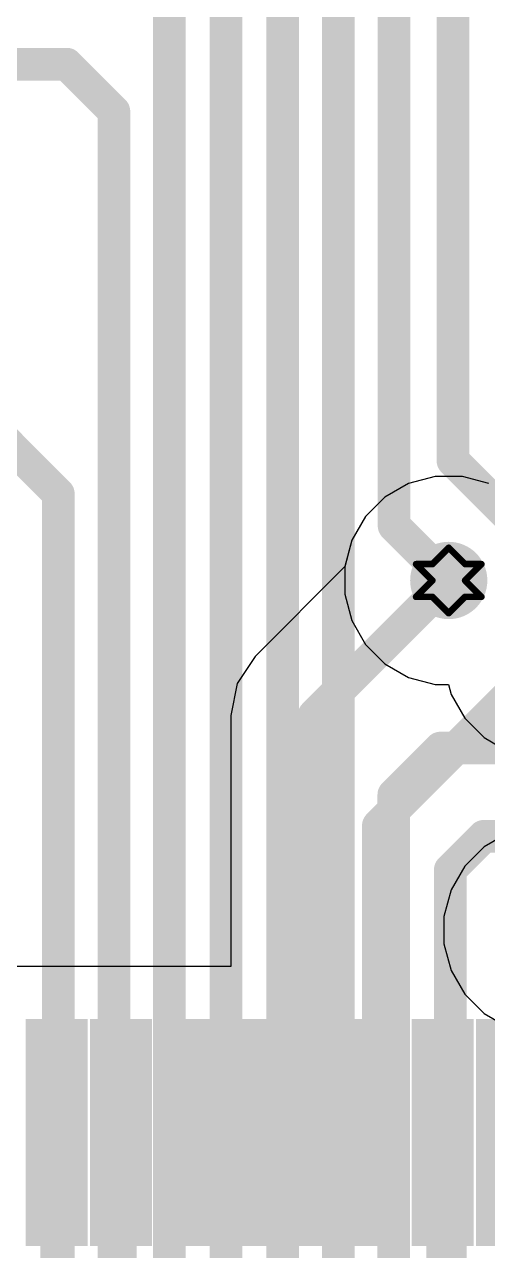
# Model space of a CAD drawing. Header units: inches. Extents: x -3 to 5437, y -3 to 5435.
# Drawn here: x 104.72 to 108.32, y 56.88 to 66.4 of the extents above; entities that cross this region are included whole.
import ezdxf

# ---------------------------------------------------------------- set-up
doc = ezdxf.new("R2010")
doc.units = ezdxf.units.IN
for name, color, linetype in [('Bottom Layer', 5, 'Continuous'), ('Drill Drawing', 1, 'Continuous'), ('GND', 16, 'Continuous'), ('PWR', 76, 'Continuous'), ('Top Layer', 1, 'Continuous'), ('Top Paste', 8, 'Continuous'), ('Top Solder', 216, 'Continuous'), ('Via Holes', 16, 'Continuous')]:
    doc.layers.add(name, color=color, linetype=linetype)

# ---------------------------------------------------------------- blocks, each defined once
blk = doc.blocks.new('LQFP_144_20_20__162')
at = {"layer": 'Top Layer'}
for points in [[(0.11, -11.46), (0.11, -9.9), (0.39, -9.9), (0.39, -11.46)], [(0.61, -11.46), (0.61, -9.9), (0.89, -9.9), (0.89, -11.46)], [(1.11, -11.46), (1.11, -9.9), (1.39, -9.9), (1.39, -11.46)], [(1.61, -11.46), (1.61, -9.9), (1.89, -9.9), (1.89, -11.46)], [(2.11, -11.46), (2.11, -9.9), (2.39, -9.9), (2.39, -11.46)], [(2.61, -11.46), (2.61, -9.9), (2.89, -9.9), (2.89, -11.46)], [(3.11, -11.46), (3.11, -9.9), (3.39, -9.9), (3.39, -11.46)]]:
    blk.add_hatch(color=1, dxfattribs=at).paths.add_polyline_path(points)
at = {"layer": 'Top Paste'}
for points in [[(0.11, -11.46), (0.11, -9.9), (0.39, -9.9), (0.39, -11.46)], [(0.61, -11.46), (0.61, -9.9), (0.89, -9.9), (0.89, -11.46)], [(1.11, -11.46), (1.11, -9.9), (1.39, -9.9), (1.39, -11.46)], [(1.61, -11.46), (1.61, -9.9), (1.89, -9.9), (1.89, -11.46)], [(2.11, -11.46), (2.11, -9.9), (2.39, -9.9), (2.39, -11.46)], [(2.61, -11.46), (2.61, -9.9), (2.89, -9.9), (2.89, -11.46)], [(3.11, -11.46), (3.11, -9.9), (3.39, -9.9), (3.39, -11.46)]]:
    blk.add_hatch(color=8, dxfattribs=at).paths.add_polyline_path(points)
at = {"layer": 'Top Solder'}
for points in [[(0.0084, -11.5616), (0.0084, -9.7984), (0.4916, -9.7984), (0.4916, -11.5616)], [(0.5084, -11.5616), (0.5084, -9.7984), (0.9916, -9.7984), (0.9916, -11.5616)], [(1.0084, -11.5616), (1.0084, -9.7984), (1.4916, -9.7984), (1.4916, -11.5616)], [(1.5084, -11.5616), (1.5084, -9.7984), (1.9916, -9.7984), (1.9916, -11.5616)], [(2.0084, -11.5616), (2.0084, -9.7984), (2.4916, -9.7984), (2.4916, -11.5616)], [(2.5084, -11.5616), (2.5084, -9.7984), (2.9916, -9.7984), (2.9916, -11.5616)], [(3.0084, -11.5616), (3.0084, -9.7984), (3.4916, -9.7984), (3.4916, -11.5616)], [(3.5084, -11.5616), (3.5084, -9.7984), (3.9916, -9.7984), (3.9916, -11.5616)]]:
    blk.add_hatch(color=216, dxfattribs=at).paths.add_polyline_path(points)

msp = doc.modelspace()

# ---------------------------------------------------------------- hatches: boundary and pattern name
at = {"layer": 'Bottom Layer'}
h = msp.add_hatch(color=5, dxfattribs=at)
edge = h.paths.add_edge_path()
edge.add_arc((108.0178, 62.0829), 0.3, 0, 360)
at = {"layer": 'GND'}
h = msp.add_hatch(color=16, dxfattribs=at)
edge = h.paths.add_edge_path()
edge.add_arc((108.0178, 62.0829), 0.3, 0, 360)
at = {"layer": 'PWR'}
h = msp.add_hatch(color=76, dxfattribs=at)
edge = h.paths.add_edge_path()
edge.add_arc((108.0178, 62.0829), 0.3, 0, 360)
at = {"layer": 'Top Layer'}
h = msp.add_hatch(color=1, dxfattribs=at)
edge = h.paths.add_edge_path()
edge.add_arc((108.0178, 62.0829), 0.3, 0, 360)
at = {"layer": 'Via Holes'}
h = msp.add_hatch(color=7, dxfattribs=at)
edge = h.paths.add_edge_path()
edge.add_arc((108.0178, 62.0829), 0.15, 0, 360)

# ---------------------------------------------------------------- linework, layer by layer
at = {"layer": 'Bottom Layer'}
for points in [[(108.0503, 63.0135, 0.254, 0.254, 0), (108.0503, 71.7914, 0.254, 0.254, 0)], [(107.5931, 62.5076, 0.254, 0.254, 0), (107.5931, 71.5121, 0.254, 0.254, 0)], [(107.1592, 54.0512, 0.254, 0.254, 0), (107.1592, 70.0566, 0.254, 0.254, 0)], [(106.7274, 54.0512, 0.254, 0.254, 0), (106.7274, 69.0406, 0.254, 0.254, 0)], [(106.2869, 54.0512, 0.254, 0.254, 0), (106.2869, 67.8809, 0.254, 0.254, 0)], [(105.8474, 54.0512, 0.254, 0.254, 0), (105.8474, 66.7295, 0.254, 0.254, 0)], [(97.1824, 66.0893, 0.254, 0.254, 0), (105.0492, 66.0893, 0.254, 0.254, 0)], [(105.0492, 66.0893, 0.254, 0.254, 0), (105.4156, 65.7229, 0.254, 0.254, 0)], [(105.4156, 60.2488, 0.254, 0.254, 0), (105.4156, 65.7229, 0.254, 0.254, 0)], [(104.1373, 63.6016, 0.254, 0.254, 0), (104.9838, 62.7551, 0.254, 0.254, 0)], [(108.0503, 63.0135, 0.254, 0.254, 0), (108.7883, 62.2755, 0.254, 0.254, 0)], [(104.9838, 12.9522, 0.254, 0.254, 0), (104.9838, 62.7551, 0.254, 0.254, 0)], [(107.5931, 62.5076, 0.254, 0.254, 0), (108.0178, 62.0829, 0.254, 0.254, 0)], [(107.591, 60.4197, 0.254, 0.254, 0), (107.9536, 60.7822, 0.254, 0.254, 0)], [(107.9536, 60.7822, 0.254, 0.254, 0), (109.4708, 60.7822, 0.254, 0.254, 0)], [(107.591, 54.0512, 0.254, 0.254, 0), (107.591, 60.4197, 0.254, 0.254, 0)], [(105.4156, 60.2488, 0.254, 0.254, 0), (105.4156, 12.7734, 0.254, 0.254, 0)], [(108.0298, 59.8368, 0.254, 0.254, 0), (108.2905, 60.0976, 0.254, 0.254, 0)], [(108.2905, 60.0976, 0.254, 0.254, 0), (109.911, 60.0976, 0.254, 0.254, 0)], [(108.0298, 11.7236, 0.254, 0.254, 0), (108.0298, 59.8368, 0.254, 0.254, 0)]]:
    msp.add_lwpolyline(points, format="xyseb", dxfattribs=at)
for points in [[(104.9857, 66.0893, 0.127, 0.127, 1), (105.1127, 66.0893, 0.127, 0.127, 1)], [(104.9857, 66.0893, 0.127, 0.127, 1), (105.1127, 66.0893, 0.127, 0.127, 1)], [(105.3521, 65.7229, 0.127, 0.127, 1), (105.4791, 65.7229, 0.127, 0.127, 1)], [(105.3521, 65.7229, 0.127, 0.127, 1), (105.4791, 65.7229, 0.127, 0.127, 1)], [(107.9868, 63.0135, 0.127, 0.127, 1), (108.1138, 63.0135, 0.127, 0.127, 1)], [(107.9868, 63.0135, 0.127, 0.127, 1), (108.1138, 63.0135, 0.127, 0.127, 1)], [(104.9203, 62.7551, 0.127, 0.127, 1), (105.0473, 62.7551, 0.127, 0.127, 1)], [(104.9203, 62.7551, 0.127, 0.127, 1), (105.0473, 62.7551, 0.127, 0.127, 1)], [(107.5296, 62.5076, 0.127, 0.127, 1), (107.6566, 62.5076, 0.127, 0.127, 1)], [(107.5296, 62.5076, 0.127, 0.127, 1), (107.6566, 62.5076, 0.127, 0.127, 1)], [(107.9543, 62.0829, 0.127, 0.127, 1), (108.0813, 62.0829, 0.127, 0.127, 1)], [(107.8901, 60.7822, 0.127, 0.127, 1), (108.0171, 60.7822, 0.127, 0.127, 1)], [(107.8901, 60.7822, 0.127, 0.127, 1), (108.0171, 60.7822, 0.127, 0.127, 1)], [(107.5275, 60.4197, 0.127, 0.127, 1), (107.6545, 60.4197, 0.127, 0.127, 1)], [(107.5275, 60.4197, 0.127, 0.127, 1), (107.6545, 60.4197, 0.127, 0.127, 1)], [(105.3521, 60.2488, 0.127, 0.127, 1), (105.4791, 60.2488, 0.127, 0.127, 1)], [(105.3521, 60.2488, 0.127, 0.127, 1), (105.4791, 60.2488, 0.127, 0.127, 1)], [(108.227, 60.0976, 0.127, 0.127, 1), (108.354, 60.0976, 0.127, 0.127, 1)], [(108.227, 60.0976, 0.127, 0.127, 1), (108.354, 60.0976, 0.127, 0.127, 1)], [(107.9663, 59.8368, 0.127, 0.127, 1), (108.0933, 59.8368, 0.127, 0.127, 1)], [(107.9663, 59.8368, 0.127, 0.127, 1), (108.0933, 59.8368, 0.127, 0.127, 1)]]:
    msp.add_lwpolyline(points, format="xyseb", close=True, dxfattribs=at)
at = {"layer": 'Drill Drawing'}
for points in [[(107.8908, 62.2099, 0.0508, 0.0508, 0), (108.0178, 62.3369, 0.0508, 0.0508, 0)], [(108.0178, 62.3369, 0.0508, 0.0508, 0), (108.1448, 62.2099, 0.0508, 0.0508, 0)], [(107.7638, 62.2099, 0.0508, 0.0508, 0), (107.8908, 62.0829, 0.0508, 0.0508, 0)], [(107.7638, 62.2099, 0.0508, 0.0508, 0), (107.8908, 62.2099, 0.0508, 0.0508, 0)], [(108.1448, 62.2099, 0.0508, 0.0508, 0), (108.2718, 62.2099, 0.0508, 0.0508, 0)], [(108.1448, 62.0829, 0.0508, 0.0508, 0), (108.2718, 62.2099, 0.0508, 0.0508, 0)], [(107.7638, 61.9559, 0.0508, 0.0508, 0), (107.8908, 62.0829, 0.0508, 0.0508, 0)], [(108.1448, 62.0829, 0.0508, 0.0508, 0), (108.2718, 61.9559, 0.0508, 0.0508, 0)], [(107.7638, 61.9559, 0.0508, 0.0508, 0), (107.8908, 61.9559, 0.0508, 0.0508, 0)], [(107.8908, 61.9559, 0.0508, 0.0508, 0), (108.0178, 61.8289, 0.0508, 0.0508, 0)], [(108.0178, 61.8289, 0.0508, 0.0508, 0), (108.1448, 61.9559, 0.0508, 0.0508, 0)], [(108.1448, 61.9559, 0.0508, 0.0508, 0), (108.2718, 61.9559, 0.0508, 0.0508, 0)]]:
    msp.add_lwpolyline(points, format="xyseb", dxfattribs=at)
for points in [[(108.0051, 62.3369, 0.0254, 0.0254, 1), (108.0305, 62.3369, 0.0254, 0.0254, 1)], [(108.0051, 62.3369, 0.0254, 0.0254, 1), (108.0305, 62.3369, 0.0254, 0.0254, 1)], [(107.7511, 62.2099, 0.0254, 0.0254, 1), (107.7765, 62.2099, 0.0254, 0.0254, 1)], [(107.7511, 62.2099, 0.0254, 0.0254, 1), (107.7765, 62.2099, 0.0254, 0.0254, 1)], [(107.8781, 62.2099, 0.0254, 0.0254, 1), (107.9035, 62.2099, 0.0254, 0.0254, 1)], [(107.8781, 62.2099, 0.0254, 0.0254, 1), (107.9035, 62.2099, 0.0254, 0.0254, 1)], [(108.1321, 62.2099, 0.0254, 0.0254, 1), (108.1575, 62.2099, 0.0254, 0.0254, 1)], [(108.1321, 62.2099, 0.0254, 0.0254, 1), (108.1575, 62.2099, 0.0254, 0.0254, 1)], [(108.2591, 62.2099, 0.0254, 0.0254, 1), (108.2845, 62.2099, 0.0254, 0.0254, 1)], [(108.2591, 62.2099, 0.0254, 0.0254, 1), (108.2845, 62.2099, 0.0254, 0.0254, 1)], [(107.8781, 62.0829, 0.0254, 0.0254, 1), (107.9035, 62.0829, 0.0254, 0.0254, 1)], [(107.8781, 62.0829, 0.0254, 0.0254, 1), (107.9035, 62.0829, 0.0254, 0.0254, 1)], [(108.1321, 62.0829, 0.0254, 0.0254, 1), (108.1575, 62.0829, 0.0254, 0.0254, 1)], [(108.1321, 62.0829, 0.0254, 0.0254, 1), (108.1575, 62.0829, 0.0254, 0.0254, 1)], [(107.7511, 61.9559, 0.0254, 0.0254, 1), (107.7765, 61.9559, 0.0254, 0.0254, 1)], [(107.7511, 61.9559, 0.0254, 0.0254, 1), (107.7765, 61.9559, 0.0254, 0.0254, 1)], [(107.8781, 61.9559, 0.0254, 0.0254, 1), (107.9035, 61.9559, 0.0254, 0.0254, 1)], [(107.8781, 61.9559, 0.0254, 0.0254, 1), (107.9035, 61.9559, 0.0254, 0.0254, 1)], [(108.1321, 61.9559, 0.0254, 0.0254, 1), (108.1575, 61.9559, 0.0254, 0.0254, 1)], [(108.1321, 61.9559, 0.0254, 0.0254, 1), (108.1575, 61.9559, 0.0254, 0.0254, 1)], [(108.2591, 61.9559, 0.0254, 0.0254, 1), (108.2845, 61.9559, 0.0254, 0.0254, 1)], [(108.2591, 61.9559, 0.0254, 0.0254, 1), (108.2845, 61.9559, 0.0254, 0.0254, 1)], [(108.0051, 61.8289, 0.0254, 0.0254, 1), (108.0305, 61.8289, 0.0254, 0.0254, 1)], [(108.0051, 61.8289, 0.0254, 0.0254, 1), (108.0305, 61.8289, 0.0254, 0.0254, 1)]]:
    msp.add_lwpolyline(points, format="xyseb", close=True, dxfattribs=at)
at = {"layer": 'GND'}
for p, q in [((107.9115, 62.8909), (107.706, 62.8358)), ((108.1242, 62.8909), (107.9115, 62.8909)), ((108.3297, 62.8358), (108.1242, 62.8909)), ((107.706, 62.8358), (107.5217, 62.7294)), ((107.5217, 62.7294), (107.3713, 62.579)), ((107.3713, 62.579), (107.2649, 62.3947)), ((107.2649, 62.3947), (107.2098, 62.1892)), ((107.2098, 62.1892), (107.2098, 61.9765)), ((107.2098, 61.9765), (107.2649, 61.771)), ((107.2649, 61.771), (107.3713, 61.5867)), ((107.3713, 61.5867), (107.5217, 61.4363)), ((107.5217, 61.4363), (107.706, 61.3299)), ((107.706, 61.3299), (107.9115, 61.2749)), ((107.9115, 61.2749), (108.0148, 61.2749)), ((108.0148, 61.2749), (108.0354, 61.1978)), ((108.0354, 61.1978), (108.1418, 61.0136)), ((108.1418, 61.0136), (108.2922, 60.8631)), ((108.2922, 60.8631), (108.4765, 60.7567)), ((108.4765, 60.1222), (108.2922, 60.0158)), ((108.2922, 60.0158), (108.1418, 59.8654)), ((108.1418, 59.8654), (108.0354, 59.6811)), ((108.0354, 59.6811), (107.9803, 59.4756)), ((107.9803, 59.4756), (107.9803, 59.2629)), ((107.9803, 59.2629), (108.0354, 59.0574)), ((108.0354, 59.0574), (108.1418, 58.8731)), ((108.1418, 58.8731), (108.2922, 58.7227)), ((108.2922, 58.7227), (108.4765, 58.6163))]:
    msp.add_line(p, q, dxfattribs=at)
at = {"layer": 'PWR'}
for p, q in [((107.9115, 62.8909), (107.706, 62.8358)), ((108.1242, 62.8909), (107.9115, 62.8909)), ((108.3297, 62.8358), (108.1242, 62.8909)), ((107.706, 62.8358), (107.5217, 62.7294)), ((107.5217, 62.7294), (107.3713, 62.579)), ((107.3713, 62.579), (107.2649, 62.3947)), ((107.2649, 62.3947), (107.2098, 62.1892)), ((107.2098, 62.1892), (107.2098, 61.9765)), ((107.2098, 61.9765), (107.2649, 61.771)), ((107.2649, 61.771), (107.3713, 61.5867)), ((107.3713, 61.5867), (107.5217, 61.4363)), ((107.5217, 61.4363), (107.706, 61.3299)), ((107.706, 61.3299), (107.9115, 61.2749)), ((107.9115, 61.2749), (108.0148, 61.2749)), ((108.0148, 61.2749), (108.0354, 61.1978)), ((108.0354, 61.1978), (108.1418, 61.0136)), ((108.1418, 61.0136), (108.2922, 60.8631)), ((108.2922, 60.8631), (108.4765, 60.7567))]:
    msp.add_line(p, q, dxfattribs=at)
at = {"layer": 'Top Layer'}
for p, q in [((107.9115, 62.8909), (107.706, 62.8358)), ((108.1242, 62.8909), (107.9115, 62.8909)), ((108.3297, 62.8358), (108.1242, 62.8909)), ((107.706, 62.8358), (107.5217, 62.7294)), ((107.5217, 62.7294), (107.3713, 62.579)), ((107.3713, 62.579), (107.2649, 62.3947)), ((107.2649, 62.3947), (107.2103, 62.1909)), ((107.2103, 62.1909), (106.513, 61.4937)), ((106.513, 61.4937), (106.3727, 61.2836)), ((106.3727, 61.2836), (106.3234, 61.0359)), ((106.3234, 61.0359), (106.3234, 59.0873)), ((106.3234, 59.0873), (104.1183, 59.0873))]:
    msp.add_line(p, q, dxfattribs=at)
for points in [[(106.9708, 61.0359, 0.254, 0.254, 0), (108.0178, 62.0829, 0.254, 0.254, 0)], [(107.4708, 60.1799, 0.254, 0.254, 0), (108.7883, 61.4974, 0.254, 0.254, 0)], [(106.9708, 57.7993, 0.254, 0.254, 0), (106.9708, 61.0359, 0.254, 0.254, 0)], [(107.4708, 57.7993, 0.254, 0.254, 0), (107.4708, 60.1799, 0.254, 0.254, 0)], [(104.9708, 51.8628, 0.254, 0.254, 0), (104.9708, 57.7993, 0.254, 0.254, 0)], [(105.4645, 51.9799, 0.254, 0.254, 0), (105.4645, 57.7993, 0.254, 0.254, 0)], [(107.9708, 56.6434, 0.254, 0.254, 0), (107.9708, 57.7993, 0.254, 0.254, 0)]]:
    msp.add_lwpolyline(points, format="xyseb", dxfattribs=at)
for points in [[(107.9543, 62.0829, 0.127, 0.127, 1), (108.0813, 62.0829, 0.127, 0.127, 1)], [(106.9073, 61.0359, 0.127, 0.127, 1), (107.0343, 61.0359, 0.127, 0.127, 1)], [(106.9073, 61.0359, 0.127, 0.127, 1), (107.0343, 61.0359, 0.127, 0.127, 1)], [(107.4073, 60.1799, 0.127, 0.127, 1), (107.5343, 60.1799, 0.127, 0.127, 1)], [(107.4073, 60.1799, 0.127, 0.127, 1), (107.5343, 60.1799, 0.127, 0.127, 1)], [(104.9073, 57.7993, 0.127, 0.127, 1), (105.0343, 57.7993, 0.127, 0.127, 1)], [(105.401, 57.7993, 0.127, 0.127, 1), (105.528, 57.7993, 0.127, 0.127, 1)], [(106.9073, 57.7993, 0.127, 0.127, 1), (107.0343, 57.7993, 0.127, 0.127, 1)], [(107.4073, 57.7993, 0.127, 0.127, 1), (107.5343, 57.7993, 0.127, 0.127, 1)], [(107.9073, 57.7993, 0.127, 0.127, 1), (108.0343, 57.7993, 0.127, 0.127, 1)]]:
    msp.add_lwpolyline(points, format="xyseb", close=True, dxfattribs=at)

# ---------------------------------------------------------------- block references
msp.add_blockref('LQFP_144_20_20__162', (104.7208, 68.4793))

doc.saveas('drawing.dxf')
